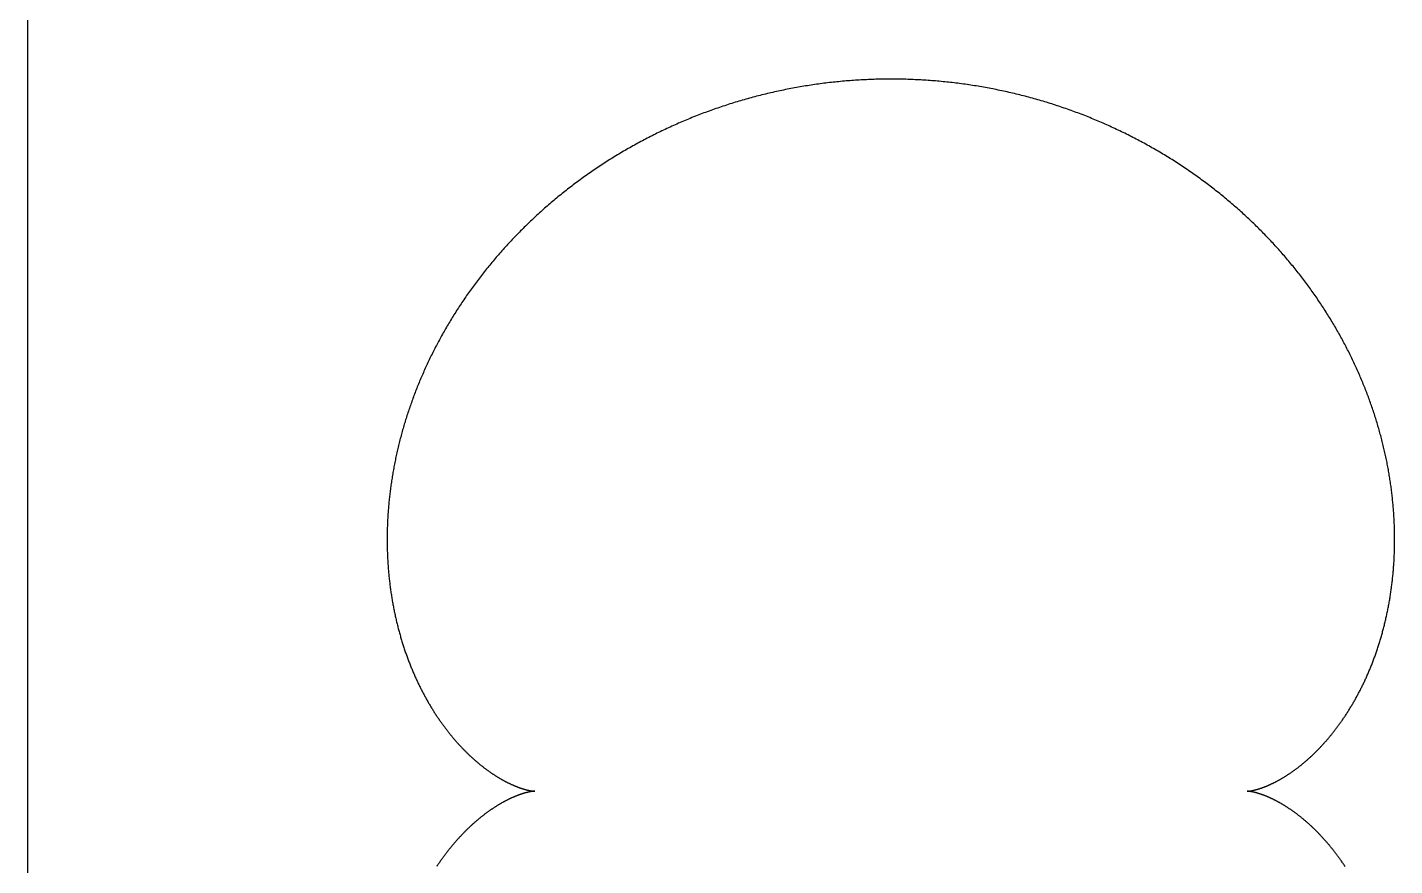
# Model space of a CAD drawing. Header units: metres. Extents: x 0 to 80, y 0 to 80.
# Drawn here: x 0 to 21.11, y 38.85 to 51.8 of the extents above; entities that cross this region are included whole.
import ezdxf

# ---------------------------------------------------------------- set-up
doc = ezdxf.new("R2010")
doc.units = ezdxf.units.M

msp = doc.modelspace()

# ---------------------------------------------------------------- linework, layer by layer
msp.add_line((0, 80), (0, 0))
at = {"layer": 'ENGRAVE'}
msp.add_lwpolyline([(20.345289, 38.839252), (20.337751, 38.850555), (20.330198, 38.861795), (20.32263, 38.872972), (20.315049, 38.884085), (20.307454, 38.895136), (20.299846, 38.906123), (20.292226, 38.917047), (20.284592, 38.927908), (20.276947, 38.938706), (20.26929, 38.949441), (20.261622, 38.960113), (20.253942, 38.970721), (20.246252, 38.981267), (20.238552, 38.991749), (20.230842, 39.002169), (20.223123, 39.012525), (20.215394, 39.022819), (20.207657, 39.03305), (20.199911, 39.043218), (20.192157, 39.053322), (20.184396, 39.063365), (20.176627, 39.073344), (20.168851, 39.083261), (20.161069, 39.093115), (20.153281, 39.102906), (20.145487, 39.112635), (20.137687, 39.122301), (20.129882, 39.131904), (20.122073, 39.141446), (20.114259, 39.150925), (20.106442, 39.160341), (20.09862, 39.169695), (20.090796, 39.178987), (20.082968, 39.188217), (20.075138, 39.197385), (20.067306, 39.206491), (20.059472, 39.215535), (20.051636, 39.224517), (20.043799, 39.233437), (20.035962, 39.242296), (20.028124, 39.251093), (20.020287, 39.259828), (20.012449, 39.268502), (20.004612, 39.277114), (19.996777, 39.285666), (19.988943, 39.294155), (19.98111, 39.302584), (19.97328, 39.310952), (19.965452, 39.319259), (19.957627, 39.327505), (19.949805, 39.33569), (19.941987, 39.343814), (19.934172, 39.351878), (19.926362, 39.359882), (19.918556, 39.367825), (19.910755, 39.375708), (19.90296, 39.38353), (19.89517, 39.391293), (19.887386, 39.398996), (19.879609, 39.406639), (19.871838, 39.414222), (19.864074, 39.421746), (19.856318, 39.42921), (19.848569, 39.436615), (19.840829, 39.44396), (19.833096, 39.451247), (19.825373, 39.458474), (19.817658, 39.465643), (19.809953, 39.472753), (19.802258, 39.479805), (19.794573, 39.486798), (19.786898, 39.493732), (19.779234, 39.500609), (19.771581, 39.507427), (19.76394, 39.514188), (19.75631, 39.520891), (19.748692, 39.527536), (19.741087, 39.534124), (19.733495, 39.540654), (19.725915, 39.547128), (19.71835, 39.553544), (19.710797, 39.559904), (19.703259, 39.566206), (19.695736, 39.572453), (19.688227, 39.578643), (19.680733, 39.584776), (19.673255, 39.590854), (19.665792, 39.596876), (19.658345, 39.602842), (19.650915, 39.608752), (19.643501, 39.614607), (19.636104, 39.620407), (19.628725, 39.626152), (19.621363, 39.631841), (19.614019, 39.637477), (19.606693, 39.643057), (19.599386, 39.648584), (19.592098, 39.654056), (19.584829, 39.659474), (19.57758, 39.664838), (19.57035, 39.670149), (19.56314, 39.675407), (19.555951, 39.680611), (19.548782, 39.685762), (19.541635, 39.69086), (19.534509, 39.695906), (19.527404, 39.700899), (19.520322, 39.70584), (19.513261, 39.710729), (19.506223, 39.715566), (19.499208, 39.720351), (19.492216, 39.725085), (19.485248, 39.729767), (19.478303, 39.734399), (19.471382, 39.73898), (19.464486, 39.74351), (19.457614, 39.74799), (19.450767, 39.752419), (19.443945, 39.756799), (19.437149, 39.761129), (19.430378, 39.765409), (19.423633, 39.76964), (19.416915, 39.773822), (19.410223, 39.777955), (19.403558, 39.782039), (19.39692, 39.786075), (19.390309, 39.790063), (19.383727, 39.794003), (19.377172, 39.797895), (19.370645, 39.801739), (19.364147, 39.805536), (19.357678, 39.809287), (19.351237, 39.81299), (19.344826, 39.816647), (19.338445, 39.820257), (19.332093, 39.823822), (19.325772, 39.82734), (19.319481, 39.830813), (19.31322, 39.834241), (19.30699, 39.837623), (19.300792, 39.840961), (19.294625, 39.844254), (19.288489, 39.847502), (19.282386, 39.850707), (19.276314, 39.853867), (19.270275, 39.856984), (19.264269, 39.860058), (19.258295, 39.863088), (19.252355, 39.866076), (19.246448, 39.869021), (19.240574, 39.871924), (19.234735, 39.874785), (19.22893, 39.877604), (19.223158, 39.880381), (19.217422, 39.883117), (19.21172, 39.885813), (19.206054, 39.888467), (19.200422, 39.891081), (19.194827, 39.893655), (19.189266, 39.896189), (19.183742, 39.898683), (19.178254, 39.901138), (19.172803, 39.903554), (19.167388, 39.905931), (19.16201, 39.908269), (19.156669, 39.910569), (19.151365, 39.912832), (19.146099, 39.915056), (19.14087, 39.917243), (19.13568, 39.919393), (19.130528, 39.921507), (19.125414, 39.923583), (19.120338, 39.925623), (19.115301, 39.927628), (19.110304, 39.929597), (19.105345, 39.93153), (19.100426, 39.933428), (19.095546, 39.935291), (19.090706, 39.93712), (19.085907, 39.938915), (19.081147, 39.940675), (19.076427, 39.942403), (19.071749, 39.944096), (19.067111, 39.945757), (19.062513, 39.947385), (19.057957, 39.94898), (19.053442, 39.950544), (19.048969, 39.952075), (19.044538, 39.953575), (19.040148, 39.955044), (19.0358, 39.956482), (19.031494, 39.95789), (19.027231, 39.959267), (19.02301, 39.960614), (19.018832, 39.961931), (19.014697, 39.963219), (19.010605, 39.964478), (19.006556, 39.965708), (19.00255, 39.96691), (18.998588, 39.968083), (18.994669, 39.969229), (18.990795, 39.970348), (18.986964, 39.971439), (18.983178, 39.972503), (18.979436, 39.973541), (18.975738, 39.974553), (18.972085, 39.975538), (18.968476, 39.976498), (18.964913, 39.977433), (18.961394, 39.978343), (18.957921, 39.979229), (18.954493, 39.98009), (18.95111, 39.980927), (18.947773, 39.98174), (18.944482, 39.982531), (18.941237, 39.983298), (18.938037, 39.984042), (18.934884, 39.984765), (18.931776, 39.985465), (18.928716, 39.986143), (18.925701, 39.986801), (18.922734, 39.987437), (18.919813, 39.988052), (18.916938, 39.988648), (18.914111, 39.989223), (18.911331, 39.989779), (18.908598, 39.990315), (18.905912, 39.990832), (18.903273, 39.991331), (18.900683, 39.991811), (18.898139, 39.992273), (18.895644, 39.992717), (18.893196, 39.993145), (18.890796, 39.993555), (18.888444, 39.993949), (18.88614, 39.994326), (18.883884, 39.994687), (18.881677, 39.995033), (18.879517, 39.995363), (18.877407, 39.995679), (18.875344, 39.99598), (18.873331, 39.996266), (18.871366, 39.996539), (18.86945, 39.996798), (18.867582, 39.997044), (18.865764, 39.997277), (18.863994, 39.997497), (18.862274, 39.997705), (18.860603, 39.997902), (18.858981, 39.998087), (18.857408, 39.99826), (18.855884, 39.998423), (18.85441, 39.998576), (18.852985, 39.998718), (18.85161, 39.99885), (18.850284, 39.998973), (18.849008, 39.999087), (18.847781, 39.999192), (18.846604, 39.999289), (18.845477, 39.999378), (18.8444, 39.999459), (18.843372, 39.999532), (18.842395, 39.999599), (18.841467, 39.999659), (18.840589, 39.999713), (18.839761, 39.999761), (18.838984, 39.999803), (18.838256, 39.99984), (18.837578, 39.999872), (18.83695, 39.999899), (18.836373, 39.999922), (18.835846, 39.999942), (18.835368, 39.999957), (18.834941, 39.99997), (18.834565, 39.99998), (18.834238, 39.999987), (18.833962, 39.999993), (18.833735, 39.999996), (18.83356, 39.999998), (18.833434, 40), (18.833358, 40), (18.833333, 40), (18.833358, 40), (18.833434, 40), (18.83356, 40.000002), (18.833735, 40.000004), (18.833962, 40.000007), (18.834238, 40.000013), (18.834565, 40.00002), (18.834941, 40.00003), (18.835368, 40.000043), (18.835846, 40.000058), (18.836373, 40.000078), (18.83695, 40.000101), (18.837578, 40.000128), (18.838256, 40.00016), (18.838984, 40.000197), (18.839761, 40.000239), (18.840589, 40.000287), (18.841467, 40.000341), (18.842395, 40.000401), (18.843372, 40.000468), (18.8444, 40.000541), (18.845477, 40.000622), (18.846604, 40.000711), (18.847781, 40.000808), (18.849008, 40.000913), (18.850284, 40.001027), (18.85161, 40.00115), (18.852985, 40.001282), (18.85441, 40.001424), (18.855884, 40.001577), (18.857408, 40.00174), (18.858981, 40.001913), (18.860603, 40.002098), (18.862274, 40.002295), (18.863994, 40.002503), (18.865764, 40.002723), (18.867582, 40.002956), (18.86945, 40.003202), (18.871366, 40.003461), (18.873331, 40.003734), (18.875344, 40.00402), (18.877407, 40.004321), (18.879517, 40.004637), (18.881677, 40.004967), (18.883884, 40.005313), (18.88614, 40.005674), (18.888444, 40.006051), (18.890796, 40.006445), (18.893196, 40.006855), (18.895644, 40.007283), (18.898139, 40.007727), (18.900683, 40.008189), (18.903273, 40.008669), (18.905912, 40.009168), (18.908598, 40.009685), (18.911331, 40.010221), (18.914111, 40.010777), (18.916938, 40.011352), (18.919813, 40.011948), (18.922734, 40.012563), (18.925701, 40.013199), (18.928716, 40.013857), (18.931776, 40.014535), (18.934884, 40.015235), (18.938037, 40.015958), (18.941237, 40.016702), (18.944482, 40.017469), (18.947773, 40.01826), (18.95111, 40.019073), (18.954493, 40.01991), (18.957921, 40.020771), (18.961394, 40.021657), (18.964913, 40.022567), (18.968476, 40.023502), (18.972085, 40.024462), (18.975738, 40.025447), (18.979436, 40.026459), (18.983178, 40.027497), (18.986964, 40.028561), (18.990795, 40.029652), (18.994669, 40.030771), (18.998588, 40.031917), (19.00255, 40.03309), (19.006556, 40.034292), (19.010605, 40.035522), (19.014697, 40.036781), (19.018832, 40.038069), (19.02301, 40.039386), (19.027231, 40.040733), (19.031494, 40.04211), (19.0358, 40.043518), (19.040148, 40.044956), (19.044538, 40.046425), (19.048969, 40.047925), (19.053442, 40.049456), (19.057957, 40.05102), (19.062513, 40.052615), (19.067111, 40.054243), (19.071749, 40.055904), (19.076427, 40.057597), (19.081147, 40.059325), (19.085907, 40.061085), (19.090706, 40.06288), (19.095546, 40.064709), (19.100426, 40.066572), (19.105345, 40.06847), (19.110304, 40.070403), (19.115301, 40.072372), (19.120338, 40.074377), (19.125414, 40.076417), (19.130528, 40.078493), (19.13568, 40.080607), (19.14087, 40.082757), (19.146099, 40.084944), (19.151365, 40.087168), (19.156669, 40.089431), (19.16201, 40.091731), (19.167388, 40.094069), (19.172803, 40.096446), (19.178254, 40.098862), (19.183742, 40.101317), (19.189266, 40.103811), (19.194827, 40.106345), (19.200422, 40.108919), (19.206054, 40.111533), (19.21172, 40.114187), (19.217422, 40.116883), (19.223158, 40.119619), (19.22893, 40.122396), (19.234735, 40.125215), (19.240574, 40.128076), (19.246448, 40.130979), (19.252355, 40.133924), (19.258295, 40.136912), (19.264269, 40.139942), (19.270275, 40.143016), (19.276314, 40.146133), (19.282386, 40.149293), (19.288489, 40.152498), (19.294625, 40.155746), (19.300792, 40.159039), (19.30699, 40.162377), (19.31322, 40.165759), (19.319481, 40.169187), (19.325772, 40.17266), (19.332093, 40.176178), (19.338445, 40.179743), (19.344826, 40.183353), (19.351237, 40.18701), (19.357678, 40.190713), (19.364147, 40.194464), (19.370645, 40.198261), (19.377172, 40.202105), (19.383727, 40.205997), (19.390309, 40.209937), (19.39692, 40.213925), (19.403558, 40.217961), (19.410223, 40.222045), (19.416915, 40.226178), (19.423633, 40.23036), (19.430378, 40.234591), (19.437149, 40.238871), (19.443945, 40.243201), (19.450767, 40.247581), (19.457614, 40.25201), (19.464486, 40.25649), (19.471382, 40.26102), (19.478303, 40.265601), (19.485248, 40.270233), (19.492216, 40.274915), (19.499208, 40.279649), (19.506223, 40.284434), (19.513261, 40.289271), (19.520322, 40.29416), (19.527404, 40.299101), (19.534509, 40.304094), (19.541635, 40.30914), (19.548782, 40.314238), (19.555951, 40.319389), (19.56314, 40.324593), (19.57035, 40.329851), (19.57758, 40.335162), (19.584829, 40.340526), (19.592098, 40.345944), (19.599386, 40.351416), (19.606693, 40.356943), (19.614019, 40.362523), (19.621363, 40.368159), (19.628725, 40.373848), (19.636104, 40.379593), (19.643501, 40.385393), (19.650915, 40.391248), (19.658345, 40.397158), (19.665792, 40.403124), (19.673255, 40.409146), (19.680733, 40.415224), (19.688227, 40.421357), (19.695736, 40.427547), (19.703259, 40.433794), (19.710797, 40.440096), (19.71835, 40.446456), (19.725915, 40.452872), (19.733495, 40.459346), (19.741087, 40.465876), (19.748692, 40.472464), (19.75631, 40.479109), (19.76394, 40.485812), (19.771581, 40.492573), (19.779234, 40.499391), (19.786898, 40.506268), (19.794573, 40.513202), (19.802258, 40.520195), (19.809953, 40.527247), (19.817658, 40.534357), (19.825373, 40.541526), (19.833096, 40.548753), (19.840829, 40.55604), (19.848569, 40.563385), (19.856318, 40.57079), (19.864074, 40.578254), (19.871838, 40.585778), (19.879609, 40.593361), (19.887386, 40.601004), (19.89517, 40.608707), (19.90296, 40.61647), (19.910755, 40.624292), (19.918556, 40.632175), (19.926362, 40.640118), (19.934172, 40.648122), (19.941987, 40.656186), (19.949805, 40.66431), (19.957627, 40.672495), (19.965452, 40.680741), (19.97328, 40.689048), (19.98111, 40.697416), (19.988943, 40.705845), (19.996777, 40.714334), (20.004612, 40.722886), (20.012449, 40.731498), (20.020287, 40.740172), (20.028124, 40.748907), (20.035962, 40.757704), (20.043799, 40.766563), (20.051636, 40.775483), (20.059472, 40.784465), (20.067306, 40.793509), (20.075138, 40.802615), (20.082968, 40.811783), (20.090796, 40.821013), (20.09862, 40.830305), (20.106442, 40.839659), (20.114259, 40.849075), (20.122073, 40.858554), (20.129882, 40.868096), (20.137687, 40.877699), (20.145487, 40.887365), (20.153281, 40.897094), (20.161069, 40.906885), (20.168851, 40.916739), (20.176627, 40.926656), (20.184396, 40.936635), (20.192157, 40.946678), (20.199911, 40.956782), (20.207657, 40.96695), (20.215394, 40.977181), (20.223123, 40.987475), (20.230842, 40.997831), (20.238552, 41.008251), (20.246252, 41.018733), (20.253942, 41.029279), (20.261622, 41.039887), (20.26929, 41.050559), (20.276947, 41.061294), (20.284592, 41.072092), (20.292226, 41.082953), (20.299846, 41.093877), (20.307454, 41.104864), (20.315049, 41.115915), (20.32263, 41.127028), (20.330198, 41.138205), (20.337751, 41.149445), (20.345289, 41.160748), (20.352812, 41.172115), (20.36032, 41.183544), (20.367812, 41.195037), (20.375288, 41.206593), (20.382747, 41.218212), (20.39019, 41.229894), (20.397615, 41.24164), (20.405022, 41.253448), (20.412411, 41.26532), (20.419782, 41.277254), (20.427135, 41.289252), (20.434468, 41.301313), (20.441781, 41.313437), (20.449075, 41.325624), (20.456348, 41.337873), (20.463601, 41.350186), (20.470833, 41.362562), (20.478043, 41.375), (20.485231, 41.387501), (20.492398, 41.400065), (20.499542, 41.412692), (20.506663, 41.425382), (20.513761, 41.438134), (20.520835, 41.450949), (20.527885, 41.463826), (20.534911, 41.476766), (20.541912, 41.489768), (20.548887, 41.502833), (20.555838, 41.51596), (20.562762, 41.529149), (20.569661, 41.542401), (20.576532, 41.555715), (20.583377, 41.56909), (20.590195, 41.582528), (20.596984, 41.596028), (20.603746, 41.60959), (20.610479, 41.623213), (20.617183, 41.636899), (20.623859, 41.650646), (20.630504, 41.664454), (20.63712, 41.678324), (20.643705, 41.692256), (20.65026, 41.706248), (20.656783, 41.720302), (20.663276, 41.734418), (20.669736, 41.748594), (20.676164, 41.762831), (20.68256, 41.777129), (20.688923, 41.791488), (20.695253, 41.805907), (20.701549, 41.820388), (20.707811, 41.834928), (20.714039, 41.849529), (20.720232, 41.86419), (20.72639, 41.878912), (20.732513, 41.893693), (20.7386, 41.908534), (20.74465, 41.923436), (20.750665, 41.938396), (20.756642, 41.953417), (20.762582, 41.968497), (20.768485, 41.983636), (20.774349, 41.998834), (20.780175, 42.014092), (20.785963, 42.029408), (20.791711, 42.044783), (20.797421, 42.060217), (20.80309, 42.07571), (20.808719, 42.09126), (20.814308, 42.10687), (20.819856, 42.122537), (20.825363, 42.138262), (20.830829, 42.154045), (20.836252, 42.169886), (20.841633, 42.185784), (20.846972, 42.20174), (20.852268, 42.217753), (20.85752, 42.233823), (20.862729, 42.24995), (20.867894, 42.266134), (20.873015, 42.282374), (20.87809, 42.298671), (20.883121, 42.315024), (20.888107, 42.331433), (20.893047, 42.347898), (20.89794, 42.364419), (20.902788, 42.380996), (20.907588, 42.397628), (20.912342, 42.414315), (20.917048, 42.431057), (20.921706, 42.447855), (20.926316, 42.464707), (20.930878, 42.481613), (20.935391, 42.498574), (20.939855, 42.515589), (20.944269, 42.532658), (20.948633, 42.549781), (20.952948, 42.566957), (20.957212, 42.584187), (20.961425, 42.60147), (20.965587, 42.618806), (20.969697, 42.636195), (20.973756, 42.653636), (20.977763, 42.67113), (20.981717, 42.688676), (20.985618, 42.706274), (20.989467, 42.723924), (20.993261, 42.741625), (20.997002, 42.759378), (21.000689, 42.777182), (21.004322, 42.795037), (21.0079, 42.812942), (21.011423, 42.830898), (21.01489, 42.848905), (21.018302, 42.866961), (21.021658, 42.885067), (21.024957, 42.903223), (21.0282, 42.921428), (21.031386, 42.939682), (21.034514, 42.957985), (21.037585, 42.976337), (21.040599, 42.994737), (21.043554, 43.013186), (21.04645, 43.031682), (21.049288, 43.050227), (21.052066, 43.068818), (21.054785, 43.087457), (21.057445, 43.106143), (21.060044, 43.124876), (21.062583, 43.143655), (21.065061, 43.16248), (21.067479, 43.181351), (21.069835, 43.200268), (21.07213, 43.219231), (21.074363, 43.238239), (21.076534, 43.257291), (21.078642, 43.276389), (21.080688, 43.295531), (21.08267, 43.314717), (21.08459, 43.333947), (21.086445, 43.35322), (21.088237, 43.372537), (21.089965, 43.391898), (21.091629, 43.4113), (21.093227, 43.430746), (21.094761, 43.450234), (21.09623, 43.469764), (21.097632, 43.489335), (21.09897, 43.508948), (21.10024, 43.528602), (21.101445, 43.548297), (21.102583, 43.568033), (21.103654, 43.587809), (21.104658, 43.607625), (21.105594, 43.627481), (21.106463, 43.647376), (21.107263, 43.66731), (21.107996, 43.687283), (21.10866, 43.707295), (21.109255, 43.727345), (21.109781, 43.747433), (21.110237, 43.767559), (21.110625, 43.787722), (21.110942, 43.807922), (21.111189, 43.828159), (21.111366, 43.848432), (21.111472, 43.868742), (21.111508, 43.889087), (21.111472, 43.909468), (21.111365, 43.929884), (21.111187, 43.950335), (21.110937, 43.970821), (21.110614, 43.991341), (21.11022, 44.011895), (21.109752, 44.032483), (21.109212, 44.053104), (21.108599, 44.073758), (21.107913, 44.094444), (21.107153, 44.115163), (21.10632, 44.135914), (21.105413, 44.156697), (21.104431, 44.177511), (21.103375, 44.198356), (21.102244, 44.219232), (21.101039, 44.240139), (21.099758, 44.261075), (21.098403, 44.282041), (21.096971, 44.303037), (21.095464, 44.324062), (21.093881, 44.345115), (21.092222, 44.366197), (21.090486, 44.387307), (21.088674, 44.408444), (21.086785, 44.429609), (21.084819, 44.450801), (21.082776, 44.47202), (21.080656, 44.493264), (21.078458, 44.514535), (21.076182, 44.535832), (21.073828, 44.557154), (21.071395, 44.578501), (21.068885, 44.599872), (21.066296, 44.621268), (21.063628, 44.642687), (21.060881, 44.66413), (21.058055, 44.685596), (21.055149, 44.707085), (21.052164, 44.728597), (21.0491, 44.75013), (21.045955, 44.771686), (21.04273, 44.793262), (21.039426, 44.81486), (21.03604, 44.836478), (21.032574, 44.858117), (21.029028, 44.879775), (21.0254, 44.901453), (21.021691, 44.923151), (21.017901, 44.944867), (21.014029, 44.966601), (21.010076, 44.988354), (21.006041, 45.010124), (21.001925, 45.031912), (20.997726, 45.053716), (20.993445, 45.075537), (20.989081, 45.097375), (20.984635, 45.119228), (20.980106, 45.141097), (20.975495, 45.16298), (20.9708, 45.184879), (20.966022, 45.206791), (20.961161, 45.228718), (20.956217, 45.250658), (20.951189, 45.272612), (20.946077, 45.294578), (20.940881, 45.316557), (20.935602, 45.338547), (20.930238, 45.360549), (20.924791, 45.382563), (20.919258, 45.404587), (20.913642, 45.426622), (20.907941, 45.448667), (20.902155, 45.470722), (20.896284, 45.492786), (20.890328, 45.514858), (20.884287, 45.53694), (20.878161, 45.559029), (20.87195, 45.581127), (20.865653, 45.603231), (20.859271, 45.625343), (20.852803, 45.647461), (20.84625, 45.669585), (20.839611, 45.691715), (20.832885, 45.71385), (20.826074, 45.735991), (20.819177, 45.758135), (20.812193, 45.780284), (20.805123, 45.802437), (20.797967, 45.824593), (20.790724, 45.846753), (20.783395, 45.868914), (20.775979, 45.891078), (20.768476, 45.913244), (20.760887, 45.935411), (20.753211, 45.957579), (20.745447, 45.979747), (20.737597, 46.001916), (20.72966, 46.024084), (20.721635, 46.046252), (20.713523, 46.068419), (20.705324, 46.090584), (20.697037, 46.112747), (20.688663, 46.134908), (20.680202, 46.157066), (20.671653, 46.179221), (20.663017, 46.201373), (20.654292, 46.223521), (20.64548, 46.245664), (20.636581, 46.267803), (20.627593, 46.289936), (20.618518, 46.312064), (20.609355, 46.334186), (20.600104, 46.356302), (20.590764, 46.37841), (20.581337, 46.400512), (20.571822, 46.422606), (20.562219, 46.444692), (20.552528, 46.466769), (20.542748, 46.488837), (20.532881, 46.510897), (20.522925, 46.532946), (20.512881, 46.554986), (20.502749, 46.577014), (20.492528, 46.599032), (20.48222, 46.621039), (20.471823, 46.643034), (20.461338, 46.665016), (20.450764, 46.686986), (20.440102, 46.708944), (20.429352, 46.730887), (20.418514, 46.752817), (20.407587, 46.774732), (20.396572, 46.796633), (20.385469, 46.818519), (20.374278, 46.840389), (20.362998, 46.862243), (20.35163, 46.884081), (20.340173, 46.905902), (20.328629, 46.927706), (20.316996, 46.949493), (20.305275, 46.971261), (20.293465, 46.993011), (20.281568, 47.014742), (20.269582, 47.036454), (20.257509, 47.058146), (20.245347, 47.079818), (20.233097, 47.10147), (20.220759, 47.1231), (20.208333, 47.14471), (20.195819, 47.166297), (20.183218, 47.187862), (20.170528, 47.209405), (20.157751, 47.230925), (20.144885, 47.252421), (20.131932, 47.273894), (20.118892, 47.295342), (20.105763, 47.316765), (20.092547, 47.338164), (20.079244, 47.359536), (20.065853, 47.380883), (20.052375, 47.402204), (20.038809, 47.423498), (20.025156, 47.444765), (20.011416, 47.466004), (19.997588, 47.487215), (19.983674, 47.508397), (19.969673, 47.529551), (19.955584, 47.550676), (19.941409, 47.571771), (19.927147, 47.592836), (19.912798, 47.61387), (19.898363, 47.634874), (19.883841, 47.655846), (19.869233, 47.676786), (19.854538, 47.697695), (19.839757, 47.718571), (19.82489, 47.739413), (19.809937, 47.760223), (19.794898, 47.780999), (19.779773, 47.80174), (19.764562, 47.822447), (19.749266, 47.843119), (19.733884, 47.863755), (19.718416, 47.884356), (19.702864, 47.904921), (19.687225, 47.925448), (19.671502, 47.945939), (19.655694, 47.966393), (19.639801, 47.986808), (19.623823, 48.007185), (19.607761, 48.027524), (19.591614, 48.047823), (19.575383, 48.068083), (19.559067, 48.088303), (19.542667, 48.108483), (19.526184, 48.128622), (19.509616, 48.14872), (19.492965, 48.168777), (19.47623, 48.188792), (19.459412, 48.208764), (19.44251, 48.228694), (19.425525, 48.24858), (19.408458, 48.268423), (19.391307, 48.288223), (19.374073, 48.307978), (19.356758, 48.327688), (19.339359, 48.347353), (19.321879, 48.366973), (19.304316, 48.386547), (19.286671, 48.406074), (19.268945, 48.425555), (19.251137, 48.444989), (19.233248, 48.464376), (19.215277, 48.483714), (19.197226, 48.503005), (19.179093, 48.522247), (19.16088, 48.54144), (19.142586, 48.560583), (19.124211, 48.579677), (19.105757, 48.59872), (19.087222, 48.617714), (19.068608, 48.636656), (19.049914, 48.655546), (19.03114, 48.674386), (19.012288, 48.693173), (18.993356, 48.711907), (18.974345, 48.730589), (18.955256, 48.749218), (18.936088, 48.767793), (18.916842, 48.786314), (18.897517, 48.80478), (18.878115, 48.823192), (18.858635, 48.841549), (18.839078, 48.85985), (18.819443, 48.878096), (18.799732, 48.896285), (18.779943, 48.914418), (18.760078, 48.932494), (18.740137, 48.950512), (18.720119, 48.968473), (18.700026, 48.986376), (18.679856, 49.00422), (18.659611, 49.022006), (18.639291, 49.039732), (18.618896, 49.057399), (18.598426, 49.075006), (18.577881, 49.092553), (18.557262, 49.110039), (18.536569, 49.127464), (18.515802, 49.144828), (18.494962, 49.16213), (18.474048, 49.17937), (18.45306, 49.196548), (18.432, 49.213663), (18.410868, 49.230715), (18.389662, 49.247704), (18.368385, 49.264629), (18.347036, 49.281489), (18.325615, 49.298286), (18.304122, 49.315017), (18.282559, 49.331683), (18.260924, 49.348284), (18.239219, 49.364819), (18.217444, 49.381287), (18.195598, 49.397689), (18.173683, 49.414025), (18.151698, 49.430293), (18.129644, 49.446493), (18.10752, 49.462626), (18.085328, 49.47869), (18.063068, 49.494686), (18.040739, 49.510613), (18.018342, 49.526471), (17.995878, 49.542259), (17.973346, 49.557977), (17.950747, 49.573625), (17.928082, 49.589203), (17.90535, 49.60471), (17.882551, 49.620145), (17.859687, 49.635509), (17.836757, 49.650802), (17.813762, 49.666022), (17.790701, 49.68117), (17.767576, 49.696245), (17.744387, 49.711247), (17.721133, 49.726176), (17.697815, 49.741031), (17.674434, 49.755811), (17.65099, 49.770518), (17.627482, 49.78515), (17.603912, 49.799707), (17.58028, 49.814189), (17.556586, 49.828596), (17.532829, 49.842926), (17.509012, 49.857181), (17.485133, 49.871359), (17.461194, 49.88546), (17.437194, 49.899485), (17.413134, 49.913432), (17.389014, 49.927301), (17.364835, 49.941093), (17.340597, 49.954806), (17.316299, 49.968441), (17.291943, 49.981998), (17.267529, 49.995475), (17.243058, 50.008873), (17.218528, 50.022191), (17.193942, 50.03543), (17.169298, 50.048588), (17.144598, 50.061666), (17.119842, 50.074663), (17.09503, 50.08758), (17.070162, 50.100415), (17.04524, 50.113168), (17.020262, 50.12584), (16.99523, 50.13843), (16.970144, 50.150937), (16.945004, 50.163362), (16.919811, 50.175704), (16.894564, 50.187963), (16.869265, 50.200139), (16.843913, 50.212231), (16.818509, 50.22424), (16.793054, 50.236164), (16.767547, 50.248004), (16.74199, 50.259759), (16.716381, 50.271429), (16.690723, 50.283014), (16.665014, 50.294514), (16.639256, 50.305929), (16.613449, 50.317257), (16.587593, 50.3285), (16.561688, 50.339656), (16.535736, 50.350726), (16.509736, 50.361709), (16.483688, 50.372605), (16.457593, 50.383413), (16.431452, 50.394135), (16.405265, 50.404768), (16.379032, 50.415314), (16.352753, 50.425772), (16.326429, 50.436141), (16.30006, 50.446422), (16.273647, 50.456613), (16.247191, 50.466716), (16.22069, 50.47673), (16.194146, 50.486654), (16.16756, 50.496489), (16.140931, 50.506234), (16.11426, 50.515889), (16.087547, 50.525453), (16.060793, 50.534927), (16.033998, 50.544311), (16.007163, 50.553603), (15.980287, 50.562805), (15.953372, 50.571915), (15.926417, 50.580934), (15.899424, 50.589861), (15.872392, 50.598697), (15.845321, 50.60744), (15.818213, 50.616091), (15.791068, 50.62465), (15.763885, 50.633117), (15.736666, 50.64149), (15.709411, 50.649771), (15.68212, 50.657959), (15.654794, 50.666053), (15.627433, 50.674054), (15.600037, 50.681962), (15.572607, 50.689775), (15.545144, 50.697495), (15.517646, 50.705121), (15.490116, 50.712652), (15.462554, 50.720089), (15.434959, 50.727431), (15.407333, 50.734679), (15.379675, 50.741832), (15.351986, 50.748889), (15.324267, 50.755852), (15.296518, 50.762719), (15.268739, 50.769491), (15.240931, 50.776167), (15.213094, 50.782747), (15.185229, 50.789232), (15.157335, 50.79562), (15.129414, 50.801913), (15.101466, 50.808109), (15.073491, 50.814208), (15.04549, 50.820211), (15.017463, 50.826117), (14.98941, 50.831927), (14.961332, 50.837639), (14.93323, 50.843255), (14.905103, 50.848773), (14.876952, 50.854194), (14.848779, 50.859517), (14.820582, 50.864743), (14.792362, 50.869872), (14.764121, 50.874902), (14.735857, 50.879835), (14.707573, 50.88467), (14.679267, 50.889406), (14.650941, 50.894045), (14.622596, 50.898585), (14.59423, 50.903027), (14.565846, 50.907371), (14.537442, 50.911616), (14.509021, 50.915762), (14.480581, 50.919809), (14.452125, 50.923758), (14.423651, 50.927608), (14.39516, 50.931359), (14.366654, 50.93501), (14.338131, 50.938563), (14.309594, 50.942017), (14.281042, 50.945371), (14.252475, 50.948625), (14.223894, 50.951781), (14.1953, 50.954837), (14.166692, 50.957793), (14.138072, 50.96065), (14.10944, 50.963407), (14.080796, 50.966064), (14.05214, 50.968621), (14.023474, 50.971079), (13.994797, 50.973436), (13.96611, 50.975694), (13.937413, 50.977852), (13.908707, 50.97991), (13.879993, 50.981867), (13.85127, 50.983725), (13.822539, 50.985482), (13.793801, 50.987139), (13.765056, 50.988696), (13.736304, 50.990152), (13.707546, 50.991508), (13.678782, 50.992764), (13.650013, 50.99392), (13.62124, 50.994975), (13.592461, 50.995929), (13.563679, 50.996784), (13.534894, 50.997537), (13.506105, 50.998191), (13.477314, 50.998744), (13.44852, 50.999196), (13.419725, 50.999548), (13.390929, 50.999799), (13.362131, 50.99995), (13.333333, 51), (13.304535, 50.99995), (13.275738, 50.999799), (13.246942, 50.999548), (13.218146, 50.999196), (13.189353, 50.998744), (13.160562, 50.998191), (13.131773, 50.997537), (13.102987, 50.996784), (13.074205, 50.995929), (13.045427, 50.994975), (13.016653, 50.99392), (12.987884, 50.992764), (12.959121, 50.991508), (12.930363, 50.990152), (12.901611, 50.988696), (12.872866, 50.987139), (12.844128, 50.985482), (12.815397, 50.983725), (12.786674, 50.981867), (12.757959, 50.97991), (12.729253, 50.977852), (12.700557, 50.975694), (12.67187, 50.973436), (12.643193, 50.971079), (12.614526, 50.968621), (12.585871, 50.966064), (12.557227, 50.963407), (12.528594, 50.96065), (12.499974, 50.957793), (12.471367, 50.954837), (12.442773, 50.951781), (12.414192, 50.948625), (12.385625, 50.945371), (12.357073, 50.942017), (12.328535, 50.938563), (12.300013, 50.93501), (12.271506, 50.931359), (12.243016, 50.927608), (12.214542, 50.923758), (12.186085, 50.919809), (12.157646, 50.915762), (12.129224, 50.911616), (12.100821, 50.907371), (12.072436, 50.903027), (12.044071, 50.898585), (12.015725, 50.894045), (11.987399, 50.889406), (11.959094, 50.88467), (11.930809, 50.879835), (11.902546, 50.874902), (11.874304, 50.869872), (11.846085, 50.864743), (11.817888, 50.859517), (11.789714, 50.854194), (11.761564, 50.848773), (11.733437, 50.843255), (11.705335, 50.837639), (11.677257, 50.831927), (11.649204, 50.826117), (11.621177, 50.820211), (11.593175, 50.814208), (11.565201, 50.808109), (11.537252, 50.801913), (11.509331, 50.79562), (11.481438, 50.789232), (11.453573, 50.782747), (11.425736, 50.776167), (11.397927, 50.769491), (11.370149, 50.762719), (11.342399, 50.755852), (11.31468, 50.748889), (11.286992, 50.741832), (11.259334, 50.734679), (11.231707, 50.727431), (11.204113, 50.720089), (11.17655, 50.712652), (11.14902, 50.705121), (11.121523, 50.697495), (11.094059, 50.689775), (11.066629, 50.681962), (11.039234, 50.674054), (11.011872, 50.666053), (10.984546, 50.657959), (10.957255, 50.649771), (10.93, 50.64149), (10.902781, 50.633117), (10.875599, 50.62465), (10.848453, 50.616091), (10.821345, 50.60744), (10.794275, 50.598697), (10.767243, 50.589861), (10.740249, 50.580934), (10.713295, 50.571915), (10.68638, 50.562805), (10.659504, 50.553603), (10.632669, 50.544311), (10.605874, 50.534927), (10.57912, 50.525453), (10.552407, 50.515889), (10.525736, 50.506234), (10.499107, 50.496489), (10.47252, 50.486654), (10.445977, 50.47673), (10.419476, 50.466716), (10.393019, 50.456613), (10.366606, 50.446422), (10.340238, 50.436141), (10.313914, 50.425772), (10.287635, 50.415314), (10.261402, 50.404768), (10.235214, 50.394135), (10.209073, 50.383413), (10.182979, 50.372605), (10.156931, 50.361709), (10.130931, 50.350726), (10.104978, 50.339656), (10.079074, 50.3285), (10.053218, 50.317257), (10.02741, 50.305929), (10.001652, 50.294514), (9.975944, 50.283014), (9.950285, 50.271429), (9.924677, 50.259759), (9.899119, 50.248004), (9.873613, 50.236164), (9.848157, 50.22424), (9.822753, 50.212231), (9.797402, 50.200139), (9.772103, 50.187963), (9.746856, 50.175704), (9.721663, 50.163362), (9.696523, 50.150937), (9.671437, 50.13843), (9.646404, 50.12584), (9.621427, 50.113168), (9.596504, 50.100415), (9.571637, 50.08758), (9.546825, 50.074663), (9.522069, 50.061666), (9.497369, 50.048588), (9.472725, 50.03543), (9.448138, 50.022191), (9.423609, 50.008873), (9.399137, 49.995475), (9.374723, 49.981998), (9.350367, 49.968441), (9.32607, 49.954806), (9.301832, 49.941093), (9.277652, 49.927301), (9.253533, 49.913432), (9.229473, 49.899485), (9.205473, 49.88546), (9.181533, 49.871359), (9.157655, 49.857181), (9.133837, 49.842926), (9.110081, 49.828596), (9.086387, 49.814189), (9.062754, 49.799707), (9.039184, 49.78515), (9.015677, 49.770518), (8.992232, 49.755811), (8.968851, 49.741031), (8.945534, 49.726176), (8.92228, 49.711247), (8.89909, 49.696245), (8.875965, 49.68117), (8.852905, 49.666022), (8.82991, 49.650802), (8.80698, 49.635509), (8.784115, 49.620145), (8.761317, 49.60471), (8.738585, 49.589203), (8.715919, 49.573625), (8.693321, 49.557977), (8.670789, 49.542259), (8.648324, 49.526471), (8.625928, 49.510613), (8.603599, 49.494686), (8.581338, 49.47869), (8.559146, 49.462626), (8.537023, 49.446493), (8.514969, 49.430293), (8.492984, 49.414025), (8.471068, 49.397689), (8.449223, 49.381287), (8.427447, 49.364819), (8.405742, 49.348284), (8.384108, 49.331683), (8.362544, 49.315017), (8.341052, 49.298286), (8.319631, 49.281489), (8.298282, 49.264629), (8.277004, 49.247704), (8.255799, 49.230715), (8.234666, 49.213663), (8.213606, 49.196548), (8.192619, 49.17937), (8.171705, 49.16213), (8.150864, 49.144828), (8.130097, 49.127464), (8.109404, 49.110039), (8.088785, 49.092553), (8.068241, 49.075006), (8.047771, 49.057399), (8.027375, 49.039732), (8.007055, 49.022006), (7.98681, 49.00422), (7.966641, 48.986376), (7.946547, 48.968473), (7.92653, 48.950512), (7.906588, 48.932494), (7.886723, 48.914418), (7.866935, 48.896285), (7.847223, 48.878096), (7.827589, 48.85985), (7.808031, 48.841549), (7.788552, 48.823192), (7.769149, 48.80478), (7.749825, 48.786314), (7.730579, 48.767793), (7.711411, 48.749218), (7.692322, 48.730589), (7.673311, 48.711907), (7.654379, 48.693173), (7.635526, 48.674386), (7.616753, 48.655546), (7.598059, 48.636656), (7.579444, 48.617714), (7.56091, 48.59872), (7.542455, 48.579677), (7.524081, 48.560583), (7.505787, 48.54144), (7.487574, 48.522247), (7.469441, 48.503005), (7.451389, 48.483714), (7.433419, 48.464376), (7.415529, 48.444989), (7.397722, 48.425555), (7.379995, 48.406074), (7.362351, 48.386547), (7.344788, 48.366973), (7.327307, 48.347353), (7.309909, 48.327688), (7.292593, 48.307978), (7.27536, 48.288223), (7.258209, 48.268423), (7.241141, 48.24858), (7.224157, 48.228694), (7.207255, 48.208764), (7.190437, 48.188792), (7.173702, 48.168777), (7.15705, 48.14872), (7.140483, 48.128622), (7.123999, 48.108483), (7.1076, 48.088303), (7.091284, 48.068083), (7.075053, 48.047823), (7.058906, 48.027524), (7.042843, 48.007185), (7.026865, 47.986808), (7.010972, 47.966393), (6.995164, 47.945939), (6.979441, 47.925448), (6.963803, 47.904921), (6.94825, 47.884356), (6.932783, 47.863755), (6.917401, 47.843119), (6.902105, 47.822447), (6.886894, 47.80174), (6.871769, 47.780999), (6.85673, 47.760223), (6.841777, 47.739413), (6.826909, 47.718571), (6.812129, 47.697695), (6.797434, 47.676786), (6.782826, 47.655846), (6.768304, 47.634874), (6.753868, 47.61387), (6.73952, 47.592836), (6.725258, 47.571771), (6.711082, 47.550676), (6.696994, 47.529551), (6.682993, 47.508397), (6.669078, 47.487215), (6.655251, 47.466004), (6.641511, 47.444765), (6.627858, 47.423498), (6.614292, 47.402204), (6.600814, 47.380883), (6.587423, 47.359536), (6.574119, 47.338164), (6.560903, 47.316765), (6.547775, 47.295342), (6.534734, 47.273894), (6.521781, 47.252421), (6.508916, 47.230925), (6.496139, 47.209405), (6.483449, 47.187862), (6.470847, 47.166297), (6.458333, 47.14471), (6.445907, 47.1231), (6.43357, 47.10147), (6.42132, 47.079818), (6.409158, 47.058146), (6.397084, 47.036454), (6.385099, 47.014742), (6.373201, 46.993011), (6.361392, 46.971261), (6.349671, 46.949493), (6.338038, 46.927706), (6.326493, 46.905902), (6.315037, 46.884081), (6.303669, 46.862243), (6.292389, 46.840389), (6.281198, 46.818519), (6.270094, 46.796633), (6.259079, 46.774732), (6.248153, 46.752817), (6.237314, 46.730887), (6.226564, 46.708944), (6.215902, 46.686986), (6.205329, 46.665016), (6.194844, 46.643034), (6.184447, 46.621039), (6.174138, 46.599032), (6.163918, 46.577014), (6.153786, 46.554986), (6.143742, 46.532946), (6.133786, 46.510897), (6.123918, 46.488837), (6.114139, 46.466769), (6.104448, 46.444692), (6.094844, 46.422606), (6.085329, 46.400512), (6.075902, 46.37841), (6.066563, 46.356302), (6.057312, 46.334186), (6.048149, 46.312064), (6.039073, 46.289936), (6.030086, 46.267803), (6.021186, 46.245664), (6.012374, 46.223521), (6.00365, 46.201373), (5.995014, 46.179221), (5.986465, 46.157066), (5.978003, 46.134908), (5.969629, 46.112747), (5.961343, 46.090584), (5.953144, 46.068419), (5.945032, 46.046252), (5.937007, 46.024084), (5.92907, 46.001916), (5.921219, 45.979747), (5.913456, 45.957579), (5.90578, 45.935411), (5.89819, 45.913244), (5.890688, 45.891078), (5.883272, 45.868914), (5.875942, 45.846753), (5.8687, 45.824593), (5.861543, 45.802437), (5.854473, 45.780284), (5.84749, 45.758135), (5.840593, 45.735991), (5.833781, 45.71385), (5.827056, 45.691715), (5.820417, 45.669585), (5.813863, 45.647461), (5.807395, 45.625343), (5.801013, 45.603231), (5.794717, 45.581127), (5.788505, 45.559029), (5.782379, 45.53694), (5.776339, 45.514858), (5.770383, 45.492786), (5.764512, 45.470722), (5.758726, 45.448667), (5.753025, 45.426622), (5.747408, 45.404587), (5.741876, 45.382563), (5.736428, 45.360549), (5.731065, 45.338547), (5.725785, 45.316557), (5.72059, 45.294578), (5.715478, 45.272612), (5.71045, 45.250658), (5.705506, 45.228718), (5.700645, 45.206791), (5.695867, 45.184879), (5.691172, 45.16298), (5.686561, 45.141097), (5.682032, 45.119228), (5.677586, 45.097375), (5.673222, 45.075537), (5.668941, 45.053716), (5.664742, 45.031912), (5.660625, 45.010124), (5.65659, 44.988354), (5.652637, 44.966601), (5.648766, 44.944867), (5.644976, 44.923151), (5.641267, 44.901453), (5.637639, 44.879775), (5.634092, 44.858117), (5.630626, 44.836478), (5.627241, 44.81486), (5.623936, 44.793262), (5.620712, 44.771686), (5.617567, 44.75013), (5.614502, 44.728597), (5.611517, 44.707085), (5.608612, 44.685596), (5.605786, 44.66413), (5.603039, 44.642687), (5.600371, 44.621268), (5.597782, 44.599872), (5.595271, 44.578501), (5.592839, 44.557154), (5.590485, 44.535832), (5.588209, 44.514535), (5.586011, 44.493264), (5.58389, 44.47202), (5.581847, 44.450801), (5.579881, 44.429609), (5.577992, 44.408444), (5.57618, 44.387307), (5.574445, 44.366197), (5.572786, 44.345115), (5.571203, 44.324062), (5.569695, 44.303037), (5.568264, 44.282041), (5.566908, 44.261075), (5.565628, 44.240139), (5.564422, 44.219232), (5.563292, 44.198356), (5.562236, 44.177511), (5.561254, 44.156697), (5.560347, 44.135914), (5.559513, 44.115163), (5.558754, 44.094444), (5.558067, 44.073758), (5.557454, 44.053104), (5.556914, 44.032483), (5.556447, 44.011895), (5.556052, 43.991341), (5.55573, 43.970821), (5.55548, 43.950335), (5.555301, 43.929884), (5.555194, 43.909468), (5.555159, 43.889087), (5.555194, 43.868742), (5.555301, 43.848432), (5.555477, 43.828159), (5.555725, 43.807922), (5.556042, 43.787722), (5.556429, 43.767559), (5.556886, 43.747433), (5.557412, 43.727345), (5.558007, 43.707295), (5.558671, 43.687283), (5.559403, 43.66731), (5.560204, 43.647376), (5.561072, 43.627481), (5.562009, 43.607625), (5.563013, 43.587809), (5.564084, 43.568033), (5.565222, 43.548297), (5.566426, 43.528602), (5.567697, 43.508948), (5.569034, 43.489335), (5.570437, 43.469764), (5.571906, 43.450234), (5.573439, 43.430746), (5.575038, 43.4113), (5.576701, 43.391898), (5.578429, 43.372537), (5.580221, 43.35322), (5.582077, 43.333947), (5.583996, 43.314717), (5.585979, 43.295531), (5.588025, 43.276389), (5.590133, 43.257291), (5.592304, 43.238239), (5.594537, 43.219231), (5.596831, 43.200268), (5.599188, 43.181351), (5.601605, 43.16248), (5.604084, 43.143655), (5.606623, 43.124876), (5.609222, 43.106143), (5.611881, 43.087457), (5.6146, 43.068818), (5.617379, 43.050227), (5.620217, 43.031682), (5.623113, 43.013186), (5.626068, 42.994737), (5.629081, 42.976337), (5.632152, 42.957985), (5.635281, 42.939682), (5.638467, 42.921428), (5.641709, 42.903223), (5.645009, 42.885067), (5.648365, 42.866961), (5.651776, 42.848905), (5.655244, 42.830898), (5.658767, 42.812942), (5.662345, 42.795037), (5.665977, 42.777182), (5.669664, 42.759378), (5.673405, 42.741625), (5.6772, 42.723924), (5.681048, 42.706274), (5.68495, 42.688676), (5.688904, 42.67113), (5.692911, 42.653636), (5.696969, 42.636195), (5.70108, 42.618806), (5.705242, 42.60147), (5.709455, 42.584187), (5.713719, 42.566957), (5.718033, 42.549781), (5.722398, 42.532658), (5.726812, 42.515589), (5.731276, 42.498574), (5.735789, 42.481613), (5.740351, 42.464707), (5.744961, 42.447855), (5.749619, 42.431057), (5.754325, 42.414315), (5.759079, 42.397628), (5.763879, 42.380996), (5.768726, 42.364419), (5.77362, 42.347898), (5.77856, 42.331433), (5.783545, 42.315024), (5.788576, 42.298671), (5.793652, 42.282374), (5.798773, 42.266134), (5.803938, 42.24995), (5.809146, 42.233823), (5.814399, 42.217753), (5.819695, 42.20174), (5.825033, 42.185784), (5.830415, 42.169886), (5.835838, 42.154045), (5.841303, 42.138262), (5.84681, 42.122537), (5.852358, 42.10687), (5.857947, 42.09126), (5.863577, 42.07571), (5.869246, 42.060217), (5.874955, 42.044783), (5.880704, 42.029408), (5.886491, 42.014092), (5.892318, 41.998834), (5.898182, 41.983636), (5.904085, 41.968497), (5.910025, 41.953417), (5.916002, 41.938396), (5.922016, 41.923436), (5.928067, 41.908534), (5.934154, 41.893693), (5.940276, 41.878912), (5.946434, 41.86419), (5.952628, 41.849529), (5.958855, 41.834928), (5.965118, 41.820388), (5.971414, 41.805907), (5.977743, 41.791488), (5.984106, 41.777129), (5.990502, 41.762831), (5.996931, 41.748594), (6.003391, 41.734418), (6.009883, 41.720302), (6.016407, 41.706248), (6.022962, 41.692256), (6.029547, 41.678324), (6.036163, 41.664454), (6.042808, 41.650646), (6.049483, 41.636899), (6.056188, 41.623213), (6.062921, 41.60959), (6.069682, 41.596028), (6.076472, 41.582528), (6.083289, 41.56909), (6.090134, 41.555715), (6.097006, 41.542401), (6.103904, 41.529149), (6.110829, 41.51596), (6.117779, 41.502833), (6.124755, 41.489768), (6.131756, 41.476766), (6.138782, 41.463826), (6.145832, 41.450949), (6.152906, 41.438134), (6.160004, 41.425382), (6.167125, 41.412692), (6.174269, 41.400065), (6.181435, 41.387501), (6.188624, 41.375), (6.195834, 41.362562), (6.203066, 41.350186), (6.210318, 41.337873), (6.217592, 41.325624), (6.224885, 41.313437), (6.232199, 41.301313), (6.239532, 41.289252), (6.246884, 41.277254), (6.254255, 41.26532), (6.261645, 41.253448), (6.269052, 41.24164), (6.276477, 41.229894), (6.28392, 41.218212), (6.291379, 41.206593), (6.298855, 41.195037), (6.306347, 41.183544), (6.313854, 41.172115), (6.321378, 41.160748), (6.328916, 41.149445), (6.336469, 41.138205), (6.344036, 41.127028), (6.351617, 41.115915), (6.359212, 41.104864), (6.36682, 41.093877), (6.374441, 41.082953), (6.382074, 41.072092), (6.38972, 41.061294), (6.397377, 41.050559), (6.405045, 41.039887), (6.412724, 41.029279), (6.420414, 41.018733), (6.428114, 41.008251), (6.435824, 40.997831), (6.443544, 40.987475), (6.451273, 40.977181), (6.45901, 40.96695), (6.466756, 40.956782), (6.474509, 40.946678), (6.482271, 40.936635), (6.49004, 40.926656), (6.497815, 40.916739), (6.505597, 40.906885), (6.513386, 40.897094), (6.52118, 40.887365), (6.528979, 40.877699), (6.536784, 40.868096), (6.544594, 40.858554), (6.552407, 40.849075), (6.560225, 40.839659), (6.568046, 40.830305), (6.575871, 40.821013), (6.583699, 40.811783), (6.591529, 40.802615), (6.599361, 40.793509), (6.607195, 40.784465), (6.615031, 40.775483), (6.622867, 40.766563), (6.630705, 40.757704), (6.638542, 40.748907), (6.64638, 40.740172), (6.654217, 40.731498), (6.662054, 40.722886), (6.66989, 40.714334), (6.677724, 40.705845), (6.685557, 40.697416), (6.693387, 40.689048), (6.701215, 40.680741), (6.70904, 40.672495), (6.716862, 40.66431), (6.72468, 40.656186), (6.732495, 40.648122), (6.740305, 40.640118), (6.74811, 40.632175), (6.755911, 40.624292), (6.763707, 40.61647), (6.771496, 40.608707), (6.77928, 40.601004), (6.787058, 40.593361), (6.794829, 40.585778), (6.802592, 40.578254), (6.810349, 40.57079), (6.818097, 40.563385), (6.825838, 40.55604), (6.83357, 40.548753), (6.841294, 40.541526), (6.849008, 40.534357), (6.856713, 40.527247), (6.864409, 40.520195), (6.872094, 40.513202), (6.879769, 40.506268), (6.887433, 40.499391), (6.895086, 40.492573), (6.902727, 40.485812), (6.910357, 40.479109), (6.917974, 40.472464), (6.92558, 40.465876), (6.933172, 40.459346), (6.940751, 40.452872), (6.948317, 40.446456), (6.955869, 40.440096), (6.963407, 40.433794), (6.970931, 40.427547), (6.97844, 40.421357), (6.985934, 40.415224), (6.993412, 40.409146), (7.000875, 40.403124), (7.008322, 40.397158), (7.015752, 40.391248), (7.023166, 40.385393), (7.030562, 40.379593), (7.037942, 40.373848), (7.045304, 40.368159), (7.052648, 40.362523), (7.059973, 40.356943), (7.06728, 40.351416), (7.074569, 40.345944), (7.081838, 40.340526), (7.089087, 40.335162), (7.096317, 40.329851), (7.103527, 40.324593), (7.110716, 40.319389), (7.117884, 40.314238), (7.125032, 40.30914), (7.132158, 40.304094), (7.139262, 40.299101), (7.146345, 40.29416), (7.153405, 40.289271), (7.160443, 40.284434), (7.167458, 40.279649), (7.17445, 40.274915), (7.181419, 40.270233), (7.188363, 40.265601), (7.195284, 40.26102), (7.202181, 40.25649), (7.209053, 40.25201), (7.2159, 40.247581), (7.222722, 40.243201), (7.229518, 40.238871), (7.236289, 40.234591), (7.243034, 40.23036), (7.249752, 40.226178), (7.256444, 40.222045), (7.263109, 40.217961), (7.269747, 40.213925), (7.276357, 40.209937), (7.28294, 40.205997), (7.289495, 40.202105), (7.296021, 40.198261), (7.30252, 40.194464), (7.308989, 40.190713), (7.315429, 40.18701), (7.32184, 40.183353), (7.328222, 40.179743), (7.334573, 40.176178), (7.340895, 40.17266), (7.347186, 40.169187), (7.353447, 40.165759), (7.359676, 40.162377), (7.365875, 40.159039), (7.372042, 40.155746), (7.378177, 40.152498), (7.384281, 40.149293), (7.390352, 40.146133), (7.396391, 40.143016), (7.402398, 40.139942), (7.408371, 40.136912), (7.414312, 40.133924), (7.420219, 40.130979), (7.426092, 40.128076), (7.431932, 40.125215), (7.437737, 40.122396), (7.443508, 40.119619), (7.449245, 40.116883), (7.454946, 40.114187), (7.460613, 40.111533), (7.466244, 40.108919), (7.47184, 40.106345), (7.4774, 40.103811), (7.482924, 40.101317), (7.488412, 40.098862), (7.493864, 40.096446), (7.499279, 40.094069), (7.504657, 40.091731), (7.509998, 40.089431), (7.515302, 40.087168), (7.520568, 40.084944), (7.525796, 40.082757), (7.530987, 40.080607), (7.536139, 40.078493), (7.541253, 40.076417), (7.546329, 40.074377), (7.551365, 40.072372), (7.556363, 40.070403), (7.561322, 40.06847), (7.566241, 40.066572), (7.57112, 40.064709), (7.57596, 40.06288), (7.58076, 40.061085), (7.58552, 40.059325), (7.590239, 40.057597), (7.594918, 40.055904), (7.599556, 40.054243), (7.604153, 40.052615), (7.608709, 40.05102), (7.613224, 40.049456), (7.617697, 40.047925), (7.622129, 40.046425), (7.626519, 40.044956), (7.630867, 40.043518), (7.635172, 40.04211), (7.639436, 40.040733), (7.643657, 40.039386), (7.647835, 40.038069), (7.65197, 40.036781), (7.656062, 40.035522), (7.660111, 40.034292), (7.664117, 40.03309), (7.668079, 40.031917), (7.671997, 40.030771), (7.675872, 40.029652), (7.679702, 40.028561), (7.683489, 40.027497), (7.687231, 40.026459), (7.690929, 40.025447), (7.694582, 40.024462), (7.69819, 40.023502), (7.701754, 40.022567), (7.705272, 40.021657), (7.708746, 40.020771), (7.712174, 40.01991), (7.715556, 40.019073), (7.718893, 40.01826), (7.722185, 40.017469), (7.72543, 40.016702), (7.72863, 40.015958), (7.731783, 40.015235), (7.73489, 40.014535), (7.737951, 40.013857), (7.740965, 40.013199), (7.743933, 40.012563), (7.746854, 40.011948), (7.749728, 40.011352), (7.752556, 40.010777), (7.755336, 40.010221), (7.758069, 40.009685), (7.760755, 40.009168), (7.763393, 40.008669), (7.765984, 40.008189), (7.768527, 40.007727), (7.771023, 40.007283), (7.773471, 40.006855), (7.775871, 40.006445), (7.778223, 40.006051), (7.780527, 40.005674), (7.782783, 40.005313), (7.78499, 40.004967), (7.787149, 40.004637), (7.78926, 40.004321), (7.791322, 40.00402), (7.793336, 40.003734), (7.795301, 40.003461), (7.797217, 40.003202), (7.799084, 40.002956), (7.800903, 40.002723), (7.802672, 40.002503), (7.804393, 40.002295), (7.806064, 40.002098), (7.807686, 40.001913), (7.809259, 40.00174), (7.810783, 40.001577), (7.812257, 40.001424), (7.813682, 40.001282), (7.815057, 40.00115), (7.816383, 40.001027), (7.817659, 40.000913), (7.818885, 40.000808), (7.820062, 40.000711), (7.821189, 40.000622), (7.822267, 40.000541), (7.823294, 40.000468), (7.824272, 40.000401), (7.8252, 40.000341), (7.826077, 40.000287), (7.826905, 40.000239), (7.827683, 40.000197), (7.828411, 40.00016), (7.829089, 40.000128), (7.829716, 40.000101), (7.830294, 40.000078), (7.830821, 40.000058), (7.831298, 40.000043), (7.831725, 40.00003), (7.832102, 40.00002), (7.832429, 40.000013), (7.832705, 40.000007), (7.832931, 40.000004), (7.833107, 40.000002), (7.833233, 40), (7.833308, 40), (7.833333, 40), (7.833308, 40), (7.833233, 40), (7.833107, 39.999998), (7.832931, 39.999996), (7.832705, 39.999993), (7.832429, 39.999987), (7.832102, 39.99998), (7.831725, 39.99997), (7.831298, 39.999957), (7.830821, 39.999942), (7.830294, 39.999922), (7.829716, 39.999899), (7.829089, 39.999872), (7.828411, 39.99984), (7.827683, 39.999803), (7.826905, 39.999761), (7.826077, 39.999713), (7.8252, 39.999659), (7.824272, 39.999599), (7.823294, 39.999532), (7.822267, 39.999459), (7.821189, 39.999378), (7.820062, 39.999289), (7.818885, 39.999192), (7.817659, 39.999087), (7.816383, 39.998973), (7.815057, 39.99885), (7.813682, 39.998718), (7.812257, 39.998576), (7.810783, 39.998423), (7.809259, 39.99826), (7.807686, 39.998087), (7.806064, 39.997902), (7.804393, 39.997705), (7.802672, 39.997497), (7.800903, 39.997277), (7.799084, 39.997044), (7.797217, 39.996798), (7.795301, 39.996539), (7.793336, 39.996266), (7.791322, 39.99598), (7.78926, 39.995679), (7.787149, 39.995363), (7.78499, 39.995033), (7.782783, 39.994687), (7.780527, 39.994326), (7.778223, 39.993949), (7.775871, 39.993555), (7.773471, 39.993145), (7.771023, 39.992717), (7.768527, 39.992273), (7.765984, 39.991811), (7.763393, 39.991331), (7.760755, 39.990832), (7.758069, 39.990315), (7.755336, 39.989779), (7.752556, 39.989223), (7.749728, 39.988648), (7.746854, 39.988052), (7.743933, 39.987437), (7.740965, 39.986801), (7.737951, 39.986143), (7.73489, 39.985465), (7.731783, 39.984765), (7.72863, 39.984042), (7.72543, 39.983298), (7.722185, 39.982531), (7.718893, 39.98174), (7.715556, 39.980927), (7.712174, 39.98009), (7.708746, 39.979229), (7.705272, 39.978343), (7.701754, 39.977433), (7.69819, 39.976498), (7.694582, 39.975538), (7.690929, 39.974553), (7.687231, 39.973541), (7.683489, 39.972503), (7.679702, 39.971439), (7.675872, 39.970348), (7.671997, 39.969229), (7.668079, 39.968083), (7.664117, 39.96691), (7.660111, 39.965708), (7.656062, 39.964478), (7.65197, 39.963219), (7.647835, 39.961931), (7.643657, 39.960614), (7.639436, 39.959267), (7.635172, 39.95789), (7.630867, 39.956482), (7.626519, 39.955044), (7.622129, 39.953575), (7.617697, 39.952075), (7.613224, 39.950544), (7.608709, 39.94898), (7.604153, 39.947385), (7.599556, 39.945757), (7.594918, 39.944096), (7.590239, 39.942403), (7.58552, 39.940675), (7.58076, 39.938915), (7.57596, 39.93712), (7.57112, 39.935291), (7.566241, 39.933428), (7.561322, 39.93153), (7.556363, 39.929597), (7.551365, 39.927628), (7.546329, 39.925623), (7.541253, 39.923583), (7.536139, 39.921507), (7.530987, 39.919393), (7.525796, 39.917243), (7.520568, 39.915056), (7.515302, 39.912832), (7.509998, 39.910569), (7.504657, 39.908269), (7.499279, 39.905931), (7.493864, 39.903554), (7.488412, 39.901138), (7.482924, 39.898683), (7.4774, 39.896189), (7.47184, 39.893655), (7.466244, 39.891081), (7.460613, 39.888467), (7.454946, 39.885813), (7.449245, 39.883117), (7.443508, 39.880381), (7.437737, 39.877604), (7.431932, 39.874785), (7.426092, 39.871924), (7.420219, 39.869021), (7.414312, 39.866076), (7.408371, 39.863088), (7.402398, 39.860058), (7.396391, 39.856984), (7.390352, 39.853867), (7.384281, 39.850707), (7.378177, 39.847502), (7.372042, 39.844254), (7.365875, 39.840961), (7.359676, 39.837623), (7.353447, 39.834241), (7.347186, 39.830813), (7.340895, 39.82734), (7.334573, 39.823822), (7.328222, 39.820257), (7.32184, 39.816647), (7.315429, 39.81299), (7.308989, 39.809287), (7.30252, 39.805536), (7.296021, 39.801739), (7.289495, 39.797895), (7.28294, 39.794003), (7.276357, 39.790063), (7.269747, 39.786075), (7.263109, 39.782039), (7.256444, 39.777955), (7.249752, 39.773822), (7.243034, 39.76964), (7.236289, 39.765409), (7.229518, 39.761129), (7.222722, 39.756799), (7.2159, 39.752419), (7.209053, 39.74799), (7.202181, 39.74351), (7.195284, 39.73898), (7.188363, 39.734399), (7.181419, 39.729767), (7.17445, 39.725085), (7.167458, 39.720351), (7.160443, 39.715566), (7.153405, 39.710729), (7.146345, 39.70584), (7.139262, 39.700899), (7.132158, 39.695906), (7.125032, 39.69086), (7.117884, 39.685762), (7.110716, 39.680611), (7.103527, 39.675407), (7.096317, 39.670149), (7.089087, 39.664838), (7.081838, 39.659474), (7.074569, 39.654056), (7.06728, 39.648584), (7.059973, 39.643057), (7.052648, 39.637477), (7.045304, 39.631841), (7.037942, 39.626152), (7.030562, 39.620407), (7.023166, 39.614607), (7.015752, 39.608752), (7.008322, 39.602842), (7.000875, 39.596876), (6.993412, 39.590854), (6.985934, 39.584776), (6.97844, 39.578643), (6.970931, 39.572453), (6.963407, 39.566206), (6.955869, 39.559904), (6.948317, 39.553544), (6.940751, 39.547128), (6.933172, 39.540654), (6.92558, 39.534124), (6.917974, 39.527536), (6.910357, 39.520891), (6.902727, 39.514188), (6.895086, 39.507427), (6.887433, 39.500609), (6.879769, 39.493732), (6.872094, 39.486798), (6.864409, 39.479805), (6.856713, 39.472753), (6.849008, 39.465643), (6.841294, 39.458474), (6.83357, 39.451247), (6.825838, 39.44396), (6.818097, 39.436615), (6.810349, 39.42921), (6.802592, 39.421746), (6.794829, 39.414222), (6.787058, 39.406639), (6.77928, 39.398996), (6.771496, 39.391293), (6.763707, 39.38353), (6.755911, 39.375708), (6.74811, 39.367825), (6.740305, 39.359882), (6.732495, 39.351878), (6.72468, 39.343814), (6.716862, 39.33569), (6.70904, 39.327505), (6.701215, 39.319259), (6.693387, 39.310952), (6.685557, 39.302584), (6.677724, 39.294155), (6.66989, 39.285666), (6.662054, 39.277114), (6.654217, 39.268502), (6.64638, 39.259828), (6.638542, 39.251093), (6.630705, 39.242296), (6.622867, 39.233437), (6.615031, 39.224517), (6.607195, 39.215535), (6.599361, 39.206491), (6.591529, 39.197385), (6.583699, 39.188217), (6.575871, 39.178987), (6.568046, 39.169695), (6.560225, 39.160341), (6.552407, 39.150925), (6.544594, 39.141446), (6.536784, 39.131904), (6.528979, 39.122301), (6.52118, 39.112635), (6.513386, 39.102906), (6.505597, 39.093115), (6.497815, 39.083261), (6.49004, 39.073344), (6.482271, 39.063365), (6.474509, 39.053322), (6.466756, 39.043218), (6.45901, 39.03305), (6.451273, 39.022819), (6.443544, 39.012525), (6.435824, 39.002169), (6.428114, 38.991749), (6.420414, 38.981267), (6.412724, 38.970721), (6.405045, 38.960113), (6.397377, 38.949441), (6.38972, 38.938706), (6.382074, 38.927908), (6.374441, 38.917047), (6.36682, 38.906123), (6.359212, 38.895136), (6.351617, 38.884085), (6.344036, 38.872972), (6.336469, 38.861795), (6.328916, 38.850555), (6.321378, 38.839252)], dxfattribs=at)

doc.saveas('drawing.dxf')
